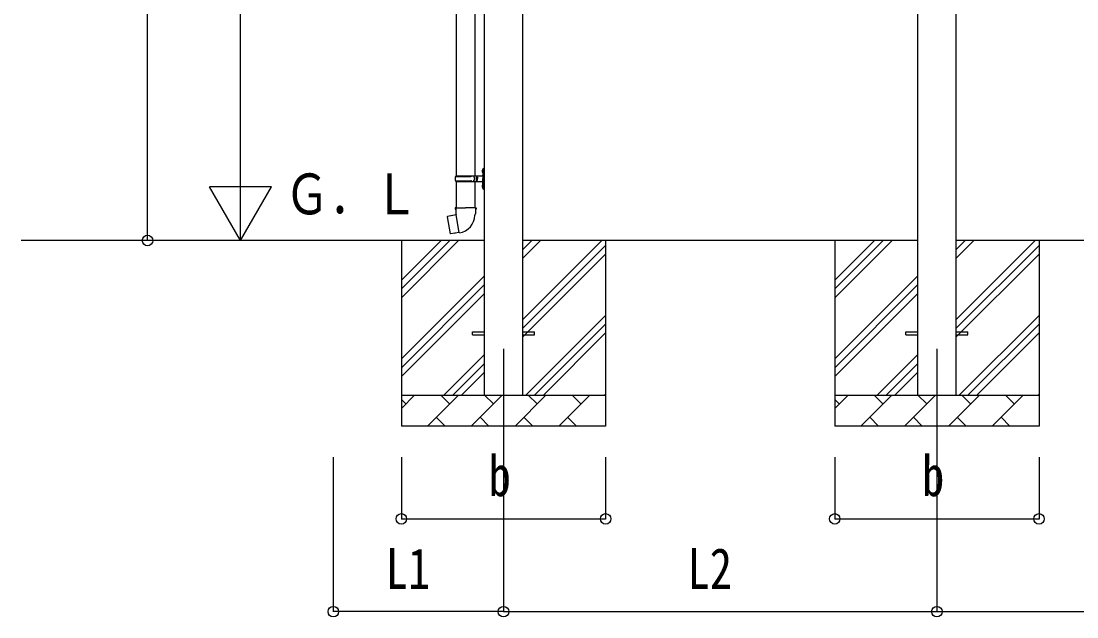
# Model space of a CAD drawing. Units: millimetres, scale not verified. Extents: x -16820 to 16820, y -11880 to 11880.
# Drawn here: x -7149 to -3738, y -2617 to -691 of the extents above; entities that cross this region are included whole.
import ezdxf
from ezdxf.enums import TextEntityAlignment as Align

# ---------------------------------------------------------------- set-up
doc = ezdxf.new("R2010")
doc.units = ezdxf.units.MM
doc.header["$LTSCALE"] = 50
for name, color, linetype in [('0-4_YKK_12', 2, 'Continuous'), ('0-5_YKK_13', 4, 'Continuous'), ('0-6_YKK_A1', 4, 'Continuous'), ('0-7_YKK_D', 6, 'Continuous')]:
    doc.layers.add(name, color=color, linetype=linetype)
doc.styles.add('ＭＳ ゴシック', font='')
doc.styles.get('ＭＳ ゴシック').set_extended_font_data('MS Gothic')

msp = doc.modelspace()

# ---------------------------------------------------------------- linework, layer by layer
at = {"layer": '0-4_YKK_12'}
for p, q in [((-5590.52, -1750), (-5590.52, -2250)), ((-4190.52, -1750), (-4190.52, -2250))]:
    msp.add_line(p, q, dxfattribs=at)
at = {"layer": '0-5_YKK_13'}
for p, q in [((-5743.02, -286.49), (-5743.02, -1191)), ((-5683.02, -286.49), (-5683.02, -1191)), ((-5746.02, -1193), (-5695.69, -1193)), ((-5745.02, -1191), (-5659.02, -1191)), ((-5745.02, -1191), (-5745.02, -1193)), ((-5686.02, -1191), (-5686.02, -1195.5)), ((-5678.02, -1191), (-5678.02, -1200)), ((-5659.32, -1173.85), (-5657.27, -1174.85)), ((-5658.05, -1171.85), (-5657.42, -1171.85)), ((-5658.05, -1171.85), (-5658.05, -1180.15)), ((-5658.05, -1180.15), (-5657.42, -1180.15)), ((-5657.42, -1171.85), (-5657.42, -1180.15)), ((-5657.42, -1171.85), (-5657.02, -1172.25)), ((-5657.42, -1180.15), (-5657.02, -1179.75)), ((-5657.27, -1174.85), (-5656.66, -1176)), ((-5657.02, -1168), (-5654.02, -1166.5)), ((-5657.02, -1168), (-5657.02, -1200)), ((-5657.02, -1172.25), (-5657.02, -1179.75)), ((-5654.02, -1166.5), (-5654.02, -1200)), ((-5654.02, -1166.5), (-5653.02, -1166.5)), ((-5653.02, -1166.5), (-5653.02, -1200)), ((-5746.02, -1207), (-5695.69, -1207)), ((-5745.02, -1209), (-5745.02, -1207)), ((-5745.02, -1209), (-5659.02, -1209)), ((-5743.02, -1209), (-5743.02, -1293.93)), ((-5686.02, -1195.5), (-5684.02, -1195.5)), ((-5686.02, -1209), (-5686.02, -1204.5)), ((-5686.02, -1204.5), (-5684.02, -1204.5)), ((-5684.02, -1195.5), (-5684.02, -1200)), ((-5684.02, -1204.5), (-5684.02, -1200)), ((-5683.02, -1209), (-5683.02, -1293.93)), ((-5678.02, -1195.5), (-5675.02, -1195.5)), ((-5678.02, -1209), (-5678.02, -1200)), ((-5678.02, -1204.5), (-5675.02, -1204.5)), ((-5675.02, -1195.5), (-5675.02, -1200)), ((-5675.02, -1204.5), (-5675.02, -1200)), ((-5659.32, -1221.85), (-5657.27, -1222.85)), ((-5658.05, -1219.85), (-5657.42, -1219.85)), ((-5658.05, -1219.85), (-5658.05, -1228.15)), ((-5657.42, -1219.85), (-5657.42, -1228.15)), ((-5657.42, -1219.85), (-5657.02, -1220.25)), ((-5657.42, -1228.15), (-5657.02, -1227.75)), ((-5657.27, -1222.85), (-5656.66, -1224)), ((-5657.02, -1232), (-5657.02, -1200)), ((-5657.02, -1220.25), (-5657.02, -1227.75)), ((-5654.02, -1233.5), (-5654.02, -1200)), ((-5653.02, -1233.5), (-5653.02, -1200)), ((-5658.05, -1228.15), (-5657.42, -1228.15)), ((-5657.02, -1232), (-5654.02, -1233.5)), ((-5654.02, -1233.5), (-5653.02, -1233.5)), ((-5744.87, -1293.93), (-5747.02, -1294.71)), ((-5747.02, -1294.71), (-5747.02, -1298.33)), ((-5744.87, -1293.93), (-5713.02, -1293.93)), ((-5744.87, -1293.93), (-5744.78, -1299.14)), ((-5681.17, -1293.93), (-5713.02, -1293.93)), ((-5681.17, -1293.93), (-5679.02, -1294.71)), ((-5679.02, -1294.71), (-5679.02, -1298.33)), ((-5771.48, -1322.38), (-5772.29, -1323.55)), ((-5772.29, -1323.55), (-5762.67, -1378.11)), ((-5743.61, -1317.13), (-5771.48, -1322.38)), ((-5758.74, -1319.78), (-5758.95, -1320.02)), ((-5747.02, -1298.33), (-5744.78, -1299.14)), ((-5744.78, -1299.14), (-5744.52, -1313.93)), ((-5744.52, -1313.93), (-5743.17, -1315.93)), ((-5733.25, -1374.42), (-5743.39, -1316.95)), ((-5743.36, -1316.13), (-5743.36, -1316.83)), ((-5743.17, -1315.93), (-5743.2, -1315.93)), ((-5682.83, -1315.87), (-5682.9, -1318.03)), ((-5681.52, -1313.93), (-5682.83, -1315.87)), ((-5679.02, -1298.33), (-5681.26, -1299.14)), ((-5748.64, -1377.02), (-5748.92, -1376.86)), ((-5732.95, -1375.19), (-5733.19, -1374.52)), ((-5690.52, -1695.5), (-5653.02, -1695.5)), ((-5690.52, -1704.5), (-5690.52, -1695.5)), ((-5690.52, -1704.5), (-5653.02, -1704.5)), ((-5528.02, -1695.5), (-5490.52, -1695.5)), ((-5528.02, -1704.5), (-5490.52, -1704.5)), ((-5490.52, -1704.5), (-5490.52, -1695.5)), ((-4290.52, -1695.5), (-4253.02, -1695.5)), ((-4290.52, -1704.5), (-4290.52, -1695.5)), ((-4290.52, -1704.5), (-4253.02, -1704.5)), ((-4128.02, -1695.5), (-4090.52, -1695.5)), ((-4128.02, -1704.5), (-4090.52, -1704.5)), ((-4090.52, -1704.5), (-4090.52, -1695.5))]:
    msp.add_line(p, q, dxfattribs=at)
for points in [[(-5659.32, -1178.15), (-5657.27, -1177.15), (-5656.66, -1176)], [(-5659.32, -1226.15), (-5657.27, -1225.15), (-5656.66, -1224)], [(-5681.17, -1293.93), (-5681.26, -1299.14), (-5681.52, -1313.93)], [(-5756.49, -1319.56), (-5756.77, -1319.4), (-5758.74, -1319.78)], [(-5733.52, -1374.33), (-5761.51, -1378.93), (-5762.67, -1378.11)], [(-5746.46, -1376.46), (-5746.67, -1376.69), (-5748.64, -1377.02)]]:
    msp.add_lwpolyline(points, dxfattribs=at)
for centre, radius, start, end in [((-5697.27, -1200), 49.25, 171.82876, 180.00002), ((-5695.69, -1191), 2, 270, 359.99998), ((-5653.72, -1176), 6, 136.21765, 223.78235), ((-5659.02, -1189), 2, 270, 359.99998), ((-5697.27, -1200), 49.25, 180.00002, 188.17127), ((-5695.69, -1209), 2, 0.00005, 90.00004), ((-5653.72, -1224), 6, 136.21765, 223.78235), ((-5659.02, -1211), 2, 0.00005, 90.00004), ((-5743.66, -1316.83), 0.3, 280.66842, 0), ((-5743.16, -1316.13), 0.2, 100, 180), ((-5743.17, -1315.93), 60.3, 279.96938, 358), ((-5733.47, -1374.63), 0.3, 20, 99.33158), ((-5732.76, -1375.12), 0.2, 200, 279.96938)]:
    msp.add_arc(centre, radius, start, end, dxfattribs=at)
at = {"layer": '0-6_YKK_A1'}
for p, q in [((-5653.02, 897.5), (-5653.02, -1900)), ((-5528.02, -1900), (-5528.02, 897.5)), ((-4253.02, 917.5), (-4253.02, -1900)), ((-4128.02, -1900), (-4128.02, 917.5)), ((-5653.02, -1400), (-7148.81, -1400)), ((-5920.52, -1400), (-5920.52, -2000)), ((-5920.52, -1585.05), (-5735.47, -1400)), ((-5920.52, -1556.77), (-5763.75, -1400)), ((-5920.52, -1528.48), (-5792.04, -1400)), ((-4253.02, -1400), (-5528.02, -1400)), ((-5528.02, -1655.1), (-5272.92, -1400)), ((-5528.02, -1457.11), (-5470.91, -1400)), ((-5528.02, -1428.82), (-5499.19, -1400)), ((-5528.02, -1683.38), (-5260.52, -1415.88)), ((-5260.52, -1400), (-5260.52, -2000)), ((-4520.52, -1400), (-4520.52, -2000)), ((-4520.52, -1585.05), (-4335.47, -1400)), ((-4520.52, -1556.77), (-4363.75, -1400)), ((-4520.52, -1528.48), (-4392.04, -1400)), ((-2853.02, -1400), (-4128.02, -1400)), ((-4128.02, -1655.1), (-3872.92, -1400)), ((-4128.02, -1457.11), (-4070.91, -1400)), ((-4128.02, -1428.82), (-4099.19, -1400)), ((-4128.02, -1683.38), (-3860.52, -1415.88)), ((-3860.52, -1400), (-3860.52, -2000)), ((-5528.02, -1711.67), (-5260.52, -1444.17)), ((-4128.02, -1711.67), (-3860.52, -1444.17)), ((-5920.52, -1783.04), (-5653.02, -1515.54)), ((-4520.52, -1783.04), (-4253.02, -1515.54)), ((-5920.52, -1811.32), (-5653.02, -1543.82)), ((-4520.52, -1811.32), (-4253.02, -1543.82)), ((-5920.52, -1839.61), (-5653.02, -1572.11)), ((-4520.52, -1839.61), (-4253.02, -1572.11)), ((-5518.36, -1900), (-5260.52, -1642.16)), ((-5490.08, -1900), (-5260.52, -1670.44)), ((-4118.36, -1900), (-3860.52, -1642.16)), ((-4090.08, -1900), (-3860.52, -1670.44)), ((-5461.79, -1900), (-5260.52, -1698.73)), ((-4061.79, -1900), (-3860.52, -1698.73)), ((-5782.92, -1900), (-5653.02, -1770.1)), ((-4382.92, -1900), (-4253.02, -1770.1)), ((-5754.63, -1900), (-5653.02, -1798.38)), ((-4354.63, -1900), (-4253.02, -1798.38)), ((-5726.35, -1900), (-5653.02, -1826.67)), ((-4326.35, -1900), (-4253.02, -1826.67)), ((-5920.52, -1900), (-5260.52, -1900)), ((-5920.52, -1942.89), (-5877.62, -1900)), ((-5836.2, -2000), (-5736.2, -1900)), ((-5764.76, -1928.55), (-5793.31, -1900)), ((-5694.78, -2000), (-5594.78, -1900)), ((-5623.34, -1928.55), (-5651.89, -1900)), ((-5553.36, -2000), (-5453.36, -1900)), ((-5481.91, -1928.55), (-5510.47, -1900)), ((-5411.94, -2000), (-5311.94, -1900)), ((-5340.49, -1928.55), (-5369.05, -1900)), ((-5263.8, -1900), (-5260.52, -1896.72)), ((-4520.52, -1900), (-3860.52, -1900)), ((-4520.52, -1942.89), (-4477.62, -1900)), ((-4436.2, -2000), (-4336.2, -1900)), ((-4364.76, -1928.55), (-4393.31, -1900)), ((-4294.78, -2000), (-4194.78, -1900)), ((-4223.34, -1928.55), (-4251.89, -1900)), ((-4153.36, -2000), (-4053.36, -1900)), ((-4081.91, -1928.55), (-4110.47, -1900)), ((-4011.94, -2000), (-3911.94, -1900)), ((-3940.49, -1928.55), (-3969.05, -1900)), ((-3863.8, -1900), (-3860.52, -1896.72)), ((-5906.18, -1928.55), (-5920.52, -1914.21)), ((-4506.18, -1928.55), (-4520.52, -1914.21)), ((-5807.65, -1971.45), (-5779.1, -2000)), ((-5666.23, -1971.45), (-5637.68, -2000)), ((-5524.81, -1971.45), (-5496.25, -2000)), ((-5383.39, -1971.45), (-5354.83, -2000)), ((-4407.65, -1971.45), (-4379.1, -2000)), ((-4266.23, -1971.45), (-4237.68, -2000)), ((-4124.81, -1971.45), (-4096.25, -2000)), ((-3983.39, -1971.45), (-3954.83, -2000)), ((-5260.52, -2000), (-5920.52, -2000)), ((-3860.52, -2000), (-4520.52, -2000))]:
    msp.add_line(p, q, dxfattribs=at)
at = {"layer": '0-7_YKK_D'}
for p, q in [((-6740.32, -1400), (-6740.32, 1158.5)), ((-6440.32, -1200), (-6440.32, 700)), ((-6440.32, -1400), (-6440.32, -1053.59)), ((-6440.32, -1400), (-6540.32, -1226.79)), ((-6340.32, -1226.79), (-6540.32, -1226.79)), ((-6440.32, -1400), (-6340.32, -1226.79)), ((-6140.32, -2100), (-6140.32, -2601)), ((-5920.52, -2100), (-5920.52, -2301)), ((-5590.52, -2100), (-5590.52, -2601)), ((-5590.52, -2100), (-5590.52, -2601)), ((-5260.52, -2100), (-5260.52, -2301)), ((-4520.52, -2100), (-4520.52, -2301)), ((-4190.52, -2100), (-4190.52, -2601)), ((-4190.52, -2100), (-4190.52, -2601)), ((-3860.52, -2100), (-3860.52, -2301)), ((-5920.52, -2300), (-5260.52, -2300)), ((-4520.52, -2300), (-3860.52, -2300)), ((-5590.52, -2600), (-6140.32, -2600)), ((-5590.52, -2600), (-4190.52, -2600)), ((-4190.52, -2600), (-2790.52, -2600))]:
    msp.add_line(p, q, dxfattribs=at)
for centre in [(-6740.32, -1400), (-5920.52, -2300), (-5260.52, -2300), (-4520.52, -2300), (-3860.52, -2300), (-6140.32, -2600), (-5590.52, -2600), (-5590.52, -2600), (-4190.52, -2600), (-4190.52, -2600)]:
    msp.add_circle(centre, 17, dxfattribs=at)

# ---------------------------------------------------------------- texts
at = {"layer": '0-6_YKK_A1', "style": 'ＭＳ ゴシック', "width": 0.8}
msp.add_text('Ｇ．Ｌ', height=132, dxfattribs=at).set_placement((-6297.27, -1355), align=Align.BOTTOM_LEFT)
at = {"layer": '0-7_YKK_D', "style": 'ＭＳ ゴシック', "width": 0.8}
for s, p in [('b', (-5638.52, -2266)), ('b', (-4238.52, -2266)), ('L1', (-5971.02, -2566)), ('L2', (-4996.12, -2566))]:
    msp.add_text(s, height=132, dxfattribs=at).set_placement(p, align=Align.BOTTOM_LEFT)

doc.saveas('drawing.dxf')
